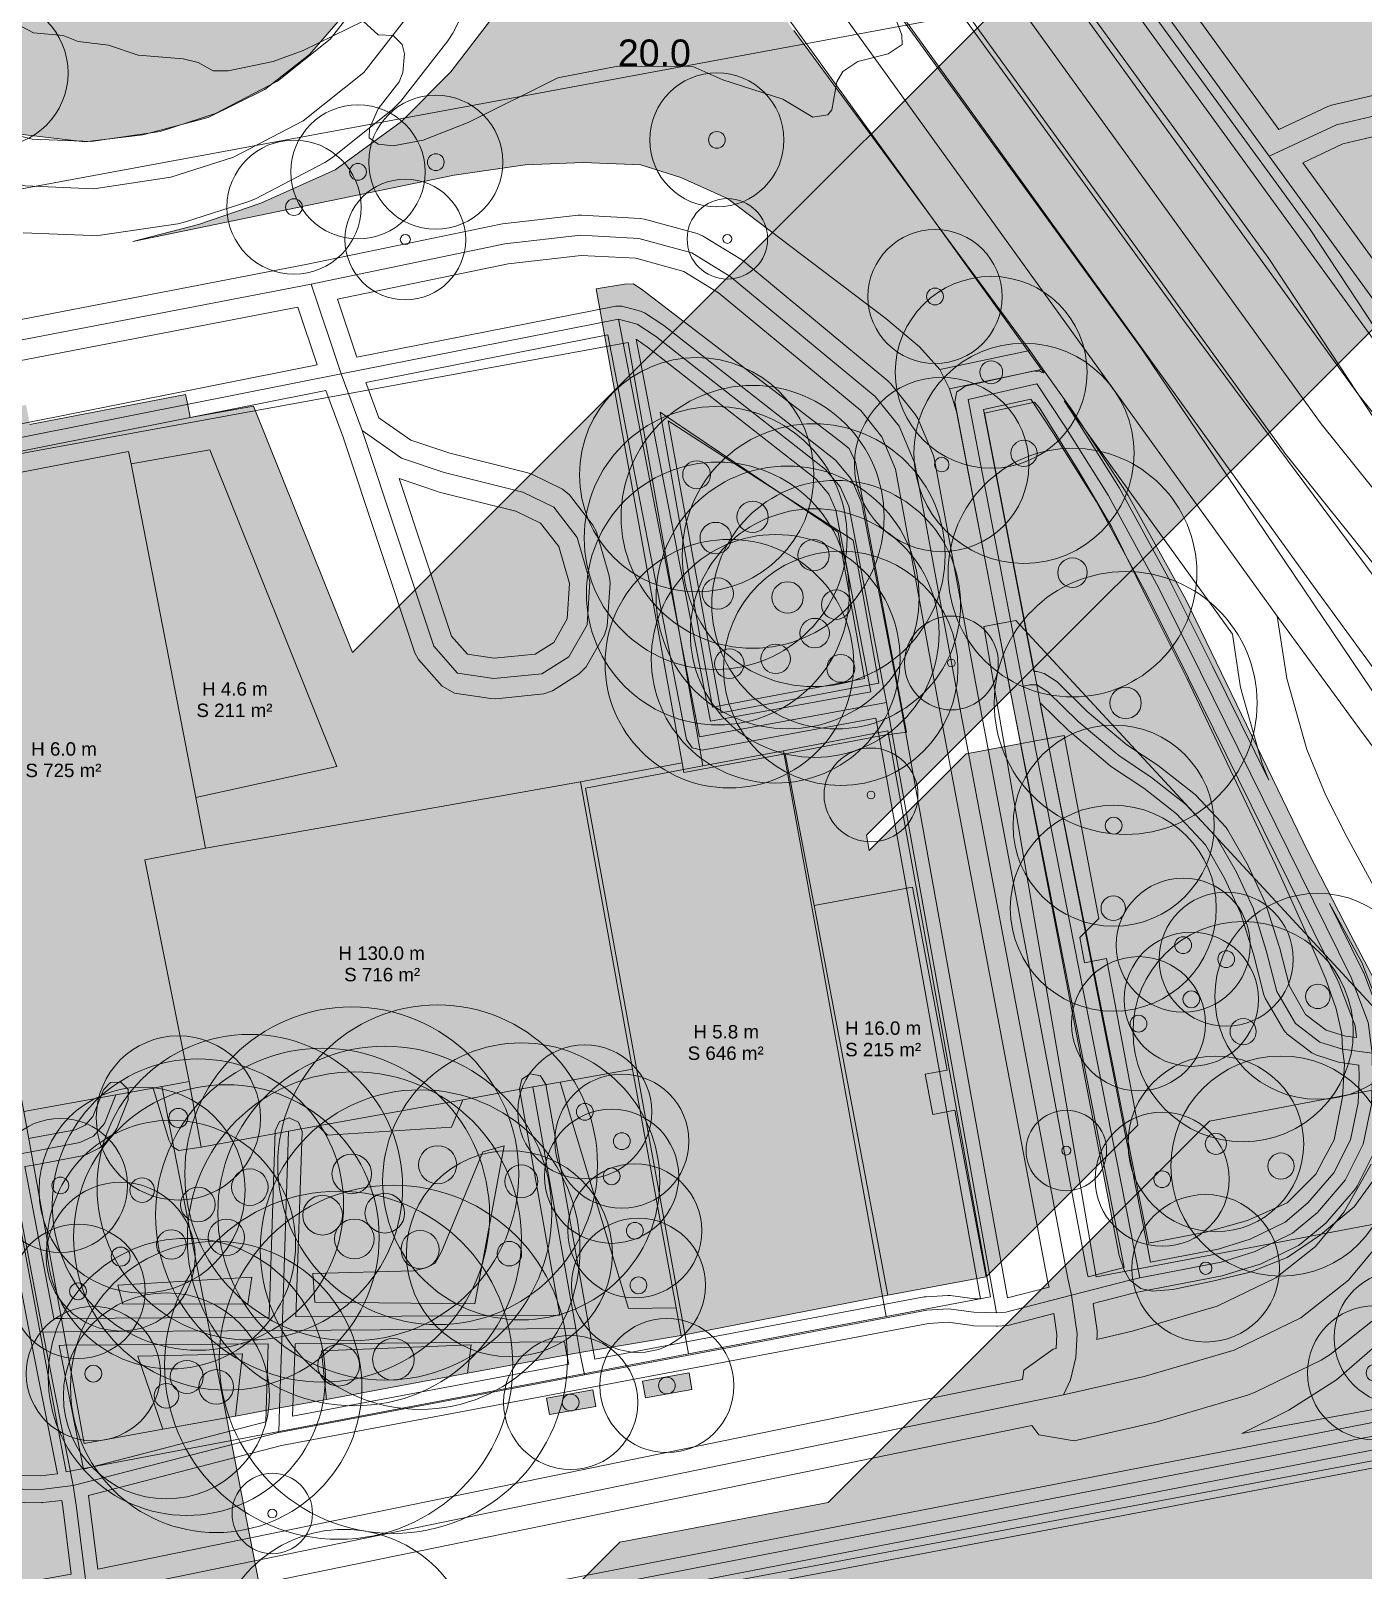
# Model space of a CAD drawing. Header units: metres. Extents: x -8 to 1190, y -11 to 1223.
# Drawn here: x 864.2 to 963.5, y 516.1 to 630.9 of the extents above; entities that cross this region are included whole.
import ezdxf

# ---------------------------------------------------------------- set-up
doc = ezdxf.new("R2010")
doc.units = ezdxf.units.M
doc.header["$MEASUREMENT"] = 0
for name, color, linetype, lineweight, true_color in [('TPX_BUILDING_AREAS_TEXT', 7, 'CONTINUOUS', 0, 0x000000), ('TPX_BUILDING_HEIGHTS_TEXT', 7, 'CONTINUOUS', 0, 0x000000), ('TPX_BUILDINGS', 7, 'CONTINUOUS', 0, 0x000000), ('TPX_BUILDINGS_HATCH', 7, 'CONTINUOUS', 0, 0xf0f0f0), ('TPX_BUILDINGS_SHADOWS_HATCH', 7, 'CONTINUOUS', 0, 0x000000), ('TPX_BUILDINGS_SHADOWS_OUTLINES', 7, 'CONTINUOUS', 0, 0x000000), ('TPX_CADASTRES', 7, 'CONTINUOUS', 0, 0x646464), ('TPX_CONTOUR_LINES_5M', 7, 'CONTINUOUS', 0, 0x969696), ('TPX_CONTOUR_LINES_5M_TEXT', 7, 'CONTINUOUS', 0, 0x000000), ('TPX_RAILWAYS_AXES', 7, 'CONTINUOUS', 0, 0x464646), ('TPX_ROADS_AXES', 7, 'CONTINUOUS', 0, 0x323232), ('TPX_ROADS_CONTOURS', 7, 'CONTINUOUS', 0, 0x646464), ('TPX_VEGETATION_GREEN_SPACES', 7, 'CONTINUOUS', 0, 0x58ba48), ('TPX_VEGETATION_GREEN_SPACES_HATCH', 7, 'CONTINUOUS', 0, 0x58ba48), ('TPX_VEGETATION_TREES_INDIVIDUAL', 7, 'CONTINUOUS', 0, 0x136734)]:
    doc.layers.add(name, color=color, linetype=linetype, lineweight=lineweight, true_color=true_color)
doc.styles.add('TPX_TEXTE', font='arial.ttf')

# ---------------------------------------------------------------- blocks, each defined once
blk = doc.blocks.new('TREETR015_CR125')
at = {"layer": 'TPX_VEGETATION_TREES_INDIVIDUAL'}
for radius in [12.45, 1.48]:
    blk.add_circle((0, 0, 0.04), radius, dxfattribs=at)
blk = doc.blocks.new('TREETR009_CR072')
at = {"layer": 'TPX_VEGETATION_TREES_INDIVIDUAL'}
for radius in [7.15, 0.851]:
    blk.add_circle((0, 0, 0.04), radius, dxfattribs=at)
blk = doc.blocks.new('TREETR003_CR030')
at = {"layer": 'TPX_VEGETATION_TREES_INDIVIDUAL'}
for radius in [3, 0.333]:
    blk.add_circle((0, 0, 0.04), radius, dxfattribs=at)
blk = doc.blocks.new('TREETR005_CR065')
at = {"layer": 'TPX_VEGETATION_TREES_INDIVIDUAL'}
for radius in [6.5, 0.542]:
    blk.add_circle((0, 0, 0.04), radius, dxfattribs=at)
blk = doc.blocks.new('TREETR014_CR119')
at = {"layer": 'TPX_VEGETATION_TREES_INDIVIDUAL'}
for radius in [11.92, 1.42]:
    blk.add_circle((0, 0, 0.04), radius, dxfattribs=at)
blk = doc.blocks.new('TREETR003_CR035')
at = {"layer": 'TPX_VEGETATION_TREES_INDIVIDUAL'}
for radius in [3.5, 0.292]:
    blk.add_circle((0, 0, 0.04), radius, dxfattribs=at)
blk = doc.blocks.new('TREETR010_CR082')
at = {"layer": 'TPX_VEGETATION_TREES_INDIVIDUAL'}
for radius in [8.21, 0.978]:
    blk.add_circle((0, 0, 0.04), radius, dxfattribs=at)
blk = doc.blocks.new('TREETR008_CR066')
at = {"layer": 'TPX_VEGETATION_TREES_INDIVIDUAL'}
for radius in [6.55, 0.792]:
    blk.add_circle((0, 0, 0.04), radius, dxfattribs=at)
blk = doc.blocks.new('TREETR004_CR045')
at = {"layer": 'TPX_VEGETATION_TREES_INDIVIDUAL'}
for radius in [4.5, 0.375]:
    blk.add_circle((0, 0, 0.04), radius, dxfattribs=at)
blk = doc.blocks.new('TREETR011_CR093')
at = {"layer": 'TPX_VEGETATION_TREES_INDIVIDUAL'}
for radius in [9.27, 1.1]:
    blk.add_circle((0, 0, 0.04), radius, dxfattribs=at)
blk = doc.blocks.new('TREETR014_CR114')
at = {"layer": 'TPX_VEGETATION_TREES_INDIVIDUAL'}
for radius in [11.39, 1.36]:
    blk.add_circle((0, 0, 0.04), radius, dxfattribs=at)
blk = doc.blocks.new('TREETR015_CR130')
at = {"layer": 'TPX_VEGETATION_TREES_INDIVIDUAL'}
for radius in [12.98, 1.55]:
    blk.add_circle((0, 0, 0.04), radius, dxfattribs=at)
blk = doc.blocks.new('TREETR010_CR087')
at = {"layer": 'TPX_VEGETATION_TREES_INDIVIDUAL'}
for radius in [8.74, 1.04]:
    blk.add_circle((0, 0, 0.04), radius, dxfattribs=at)
blk = doc.blocks.new('TREETR005_CR055')
at = {"layer": 'TPX_VEGETATION_TREES_INDIVIDUAL'}
for radius in [5.5, 0.458]:
    blk.add_circle((0, 0, 0.04), radius, dxfattribs=at)
blk = doc.blocks.new('TREETR006_CR075')
at = {"layer": 'TPX_VEGETATION_TREES_INDIVIDUAL'}
for radius in [7.5, 0.625]:
    blk.add_circle((0, 0, 0.04), radius, dxfattribs=at)
blk = doc.blocks.new('TREETR009_CR097')
at = {"layer": 'TPX_VEGETATION_TREES_INDIVIDUAL'}
for radius in [9.72, 0.875]:
    blk.add_circle((0, 0, 0.04), radius, dxfattribs=at)
blk = doc.blocks.new('TREETR006_CR050')
at = {"layer": 'TPX_VEGETATION_TREES_INDIVIDUAL'}
for radius in [5, 0.625]:
    blk.add_circle((0, 0, 0.04), radius, dxfattribs=at)
blk = doc.blocks.new('TREETR007_CR061')
at = {"layer": 'TPX_VEGETATION_TREES_INDIVIDUAL'}
for radius in [6.12, 0.708]:
    blk.add_circle((0, 0, 0.04), radius, dxfattribs=at)
blk = doc.blocks.new('TREETR009_CR077')
at = {"layer": 'TPX_VEGETATION_TREES_INDIVIDUAL'}
for radius in [7.68, 0.914]:
    blk.add_circle((0, 0, 0.04), radius, dxfattribs=at)
blk = doc.blocks.new('TREETR012_CR098')
at = {"layer": 'TPX_VEGETATION_TREES_INDIVIDUAL'}
for radius in [9.8, 1.17]:
    blk.add_circle((0, 0, 0.04), radius, dxfattribs=at)
blk = doc.blocks.new('TREETR013_CR109')
at = {"layer": 'TPX_VEGETATION_TREES_INDIVIDUAL'}
for radius in [10.86, 1.29]:
    blk.add_circle((0, 0, 0.04), radius, dxfattribs=at)
blk = doc.blocks.new('TREETR012_CR103')
at = {"layer": 'TPX_VEGETATION_TREES_INDIVIDUAL'}
for radius in [10.33, 1.23]:
    blk.add_circle((0, 0, 0.04), radius, dxfattribs=at)
blk = doc.blocks.new('TREETR007_CR056')
at = {"layer": 'TPX_VEGETATION_TREES_INDIVIDUAL'}
for radius in [5.55, 0.708]:
    blk.add_circle((0, 0, 0.04), radius, dxfattribs=at)

msp = doc.modelspace()

# ---------------------------------------------------------------- hatches: boundary and pattern name
at = {"layer": 'TPX_BUILDINGS_HATCH'}
for points in [[(859.61, 598.74), (854.71, 597.8), (863.69, 550.29), (870.55, 551.53), (873.32, 552.03), (876.02, 552.52), (872.71, 569.04), (877.24, 569.92), (876.51, 573.69), (871.69, 598.58), (871.5, 599.51), (859.9, 597.27), (859.61, 598.74)], [(877.56, 599.62), (871.69, 598.58), (876.51, 573.69), (887.03, 576.02), (877.56, 599.62)], [(912.77, 576.28), (905.19, 574.88), (909.06, 553.45), (912.31, 535.65), (912.69, 533.58), (928.1, 536.59), (922.62, 565.65), (920.46, 576.96), (912.9, 575.56), (912.77, 576.28)], [(877.24, 569.92), (872.71, 569.04), (876.02, 552.52), (876.9, 547.63), (883.43, 548.81), (885.63, 549.22), (896.41, 551.16), (901.63, 552.11), (903.67, 552.48), (909.06, 553.45), (905.19, 574.88), (883.14, 570.96), (877.24, 569.92)], [(929.94, 567.02), (922.62, 565.65), (928.1, 536.59), (935.43, 537.96), (933.09, 550.39), (931.46, 550.07), (930.89, 553.06), (932.52, 553.36), (929.94, 567.02)], [(986.02, 527.84), (917.29, 514.76), (923.05, 484.65), (1003.78, 500.02), (1004.18, 500.85), (986.02, 527.84)]]:
    msp.add_hatch(color=256, dxfattribs=at).paths.add_polyline_path(points)
at = {"layer": 'TPX_BUILDINGS_SHADOWS_HATCH'}
h = msp.add_hatch(color=256, dxfattribs=at)
h.paths.add_polyline_path([(908.13, 518.17), (901.77, 511.8), (917.29, 514.76), (986.02, 527.84), (1004.18, 500.85), (1003.78, 500.02), (1037.74, 533.98), (1037.25, 536.58), (1096.46, 547.67), (1101.98, 518.41), (1098.7, 517.81), (1099.22, 515.05), (1118.15, 533.99), (1117.71, 533.9), (1114.53, 550.87), (1129.31, 553.63), (1136.74, 555.06), (1142.46, 556.15), (1148.28, 557.27), (1154.32, 558.42), (1159.72, 559.42), (1167.02, 560.78), (1170.53, 561.44), (1173.8, 543.58), (1177.34, 547.12), (1176.9, 549.49), (1180.95, 553.53), (1177.63, 571.39), (1170.33, 570.02), (1166.29, 565.99), (1160.9, 565), (1160.62, 564.71), (1154.58, 563.57), (1154.51, 563.49), (1149.01, 562.44), (1148.96, 562.66), (1144.63, 561.83), (1144.45, 562.76), (1137.02, 561.33), (1134.19, 558.5), (1125.32, 556.85), (1122.58, 571.41), (1111.58, 569.42), (1111.23, 571.35), (1095.74, 568.45), (1100.57, 573.28), (1098.85, 582.4), (1092.77, 581.26), (1091.29, 589.07), (1096.03, 593.81), (1094.43, 602.34), (1093.15, 602.1), (1101.54, 610.49), (1100.15, 617.95), (1103.86, 621.67), (1100.75, 638.8), (1107.16, 639.95), (1106.82, 641.82), (1113.34, 642.99), (1113.67, 641.13), (1121.17, 642.49), (1120.84, 644.34), (1127.35, 645.51), (1127.69, 643.66), (1131.78, 644.39), (1131.44, 646.26), (1138.48, 647.52), (1138.81, 645.66), (1142.36, 646.3), (1142.03, 648.17), (1149.06, 649.43), (1149.4, 647.57), (1152.31, 648.09), (1153.5, 648.76), (1155.95, 644.26), (1154.75, 643.6), (1155.36, 640.25), (1156.32, 640.42), (1157.54, 633.73), (1156.57, 633.55), (1157.11, 630.63), (1157.59, 627.98), (1158.55, 628.15), (1159.98, 620.32), (1161.66, 611.04), (1168.24, 617.61), (1166.56, 626.9), (1171.86, 632.2), (1170.43, 640.03), (1169.47, 639.86), (1168.99, 642.51), (1168.58, 644.76), (1169.42, 645.6), (1168.2, 652.3), (1167.24, 652.13), (1166.72, 655.02), (1167.83, 656.14), (1165.38, 660.64), (1164.19, 659.97), (1161.28, 659.45), (1160.94, 661.31), (1153.91, 660.05), (1151.56, 657.69), (1150.69, 657.54), (1150.36, 659.4), (1143.32, 658.14), (1140.97, 655.79), (1139.57, 655.54), (1139.23, 657.39), (1136.26, 656.86), (1135.39, 661.45), (1127.7, 660.01), (1127.58, 660.63), (1124.02, 659.96), (1102.24, 655.89), (1101.54, 659.61), (1089.69, 657.39), (1088.62, 663.04), (1085.43, 679.99), (1079.3, 678.83), (1043.16, 642.7), (1033.9, 640.97), (1019.48, 626.54), (1028.74, 628.28), (1034.87, 629.44), (1079.76, 637.83), (1084.83, 610.89), (1086.14, 603.95), (1087.54, 596.49), (1080.34, 595.14), (1079.23, 594.03), (1087.71, 595.62), (1089.31, 587.09), (1090.84, 579.01), (1085, 577.92), (1084.34, 581.39), (1083.09, 581.16), (1082.23, 585.76), (1080.84, 585.5), (1079.73, 591.38), (1077.62, 590.99), (1068.99, 582.36), (1074.53, 583.39), (1078.26, 563.48), (1070.58, 562.13), (1062.82, 560.68), (1061.01, 560.35), (1037.9, 537.23), (1020.81, 562.63), (952.08, 549.55), (923.65, 521.13), (908.13, 518.17)])
h.paths.add_polyline_path([(1077.61, 572.51), (1079, 572.77), (1077.85, 578.85), (1082.97, 579.82), (1084.12, 573.72), (1091.57, 575.11), (1093.29, 566), (1085.84, 564.6), (1079.33, 563.39), (1077.61, 572.51)], flags=16)
for points in [[(858.96, 602.04), (854.71, 597.8), (859.61, 598.74), (859.9, 597.27), (871.5, 599.51), (871.69, 598.58), (877.56, 599.62), (887.03, 576.02), (876.51, 573.69), (877.24, 569.92), (883.14, 570.96), (905.19, 574.88), (912.77, 576.28), (912.9, 575.56), (920.46, 576.96), (922.62, 565.65), (929.94, 567.02), (932.52, 553.36), (930.89, 553.06), (931.46, 550.07), (933.09, 550.39), (935.43, 537.96), (946.74, 549.27), (944.4, 561.7), (942.77, 561.38), (942.42, 563.26), (943.83, 564.67), (941.25, 578.33), (933.93, 576.96), (926.72, 569.75), (926.5, 570.89), (1000.98, 645.38), (997.12, 666.8), (975.07, 662.89), (969.17, 661.84), (964.64, 660.97), (888.18, 584.51), (880.82, 602.88), (876.08, 602.04), (875.93, 602.83), (875.75, 603.75), (864.14, 601.51), (863.86, 602.98), (858.96, 602.04)], [(829.1, 484.25), (797.93, 453.07), (813.32, 455.98), (814.16, 451.55), (815.14, 446.43), (813.89, 446.21), (815.04, 440.17), (816.99, 440.54), (819.33, 428.23), (817.39, 427.85), (818.55, 421.78), (819.79, 422.02), (821.61, 412.47), (840.27, 431.13), (838.36, 430.76), (833.62, 454.75), (836.47, 455.31), (834.77, 463.86), (854.88, 467.82), (862.3, 430.37), (861.92, 430.31), (863.37, 422.99), (885.33, 444.95), (882.97, 457.17), (905.45, 461.48), (904.19, 467.98), (919.35, 470.89), (919.63, 469.38), (928.36, 471.05), (929.71, 464.06), (931.58, 464.42), (933.51, 454.51), (931.64, 454.15), (933.44, 444.84), (943.72, 455.12), (940.5, 472.16), (1010.63, 485.3), (1029.12, 458.45), (1031.24, 460.57), (1027.67, 465.76), (1063.48, 501.57), (1062.8, 509.7), (1044.35, 506.24), (1042.43, 509.1), (1041.24, 515.43), (1040.4, 519.86), (1038.26, 519.48), (1021.29, 502.51), (975.31, 493.86), (958.75, 477.3), (944.3, 474.59), (943.89, 476.72), (942.02, 476.36), (940.66, 483.36), (931.94, 481.68), (931.65, 483.19), (916.49, 480.28), (908.16, 471.95), (895.27, 469.48), (883.34, 457.55), (878.84, 480.28), (877.83, 480.3), (876.36, 485.3), (877.5, 487.03), (876.94, 489.88), (856.84, 485.92), (855.14, 484.22), (854.78, 486.08), (855.87, 487.16), (855.44, 489.39), (881.21, 515.16), (873.99, 552.15), (873.32, 552.03), (870.55, 551.53), (863.69, 550.29), (862.29, 557.68), (855.26, 556.32), (821.6, 522.66), (838.86, 526), (847.55, 481.5), (830.29, 478.15), (829.1, 484.25)]]:
    msp.add_hatch(color=256, dxfattribs=at).paths.add_polyline_path(points)
at = {"layer": 'TPX_VEGETATION_GREEN_SPACES_HATCH'}
for points in [[(851.87, 641.95), (849.66, 641.7), (850.45, 637.93), (851.04, 636.31), (852.17, 634.15), (854.33, 631.16), (855.94, 629.44), (854.27, 627.34), (858.67, 624.9), (862.98, 623.21), (868.24, 622.6), (872.56, 623.13), (877.43, 624.41), (881.65, 626.5), (884.99, 629.12), (887.94, 632.52), (890.54, 636.76), (892.56, 641.85), (893.76, 647.68), (893.96, 652.8), (893.34, 657.47), (892.4, 661.7), (890.56, 666.52), (887.92, 671.34), (882.32, 679.14), (874.18, 690.04), (872.15, 692.88), (864.49, 703.94), (859.88, 710.6), (857.51, 708.82), (860.72, 704.45), (864.12, 699.42), (866.52, 693.84), (868.04, 687.84), (869.12, 680.22), (868.56, 673.69), (866.81, 666.41), (864.72, 660.97), (861.28, 655.24), (859.69, 652.35), (859.38, 649.93), (860.24, 644.96), (858.72, 643.9), (855.71, 642.78), (851.87, 641.95)], [(876.71, 616.44), (871.82, 615.16), (895.78, 620.1), (901.06, 620.89), (905.39, 621.06), (909.69, 620.87), (912.66, 619.93), (916.16, 618.36), (927.96, 609.43), (930.46, 607.31), (931.98, 605.61), (932.69, 604.18), (939.67, 605.65), (938.68, 607.04), (921.1, 630.89), (914.98, 638.97), (911.36, 642.96), (905.56, 648.89), (902.58, 648.14), (902.16, 644.15), (901.35, 639.48), (900.24, 635.16), (898.49, 631.67), (895.53, 627.81), (891.85, 624.12), (886.9, 620.52), (881.36, 618.02), (876.71, 616.44)], [(908.47, 611.97), (906.35, 611.64), (912.77, 576.28), (912.9, 575.56), (920.46, 576.96), (927.82, 578.34), (929.49, 578.58), (925.95, 597.42), (925.7, 598.7), (925.22, 599.72), (924.49, 600.31), (909.84, 611.53), (909.14, 612.01), (908.47, 611.97)], [(938.68, 607.04), (931.98, 605.61), (932.69, 604.18), (933.21, 602.49), (945.36, 539.54), (945.73, 538.45), (946.15, 537.71), (946.97, 537.09), (947.8, 536.89), (949.36, 537.01), (952.3, 537.63), (955.12, 538.3), (957.87, 539.4), (960.36, 541.08), (962.87, 543.17), (964.57, 545.5), (965.77, 548.63), (966.38, 551.15), (966.19, 553.72), (966.06, 554.42), (965.72, 556.31), (964.89, 559.12), (962.61, 563.43), (959.44, 569.62), (954.85, 579.13), (950.33, 588.46), (946.01, 596.23), (941.9, 602.5), (939.67, 605.65), (938.68, 607.04)], [(939.04, 603.18), (935.32, 602.35), (939.22, 582.09), (939.54, 580.31), (947.53, 540.46), (951.81, 541.29), (954.91, 542.15), (957.87, 543.47), (960.01, 545.61), (960.61, 546.74), (961.37, 548.16), (962, 551.36), (962.15, 553.82), (962.01, 554.92), (961.96, 556.07), (961.53, 557.95), (960.76, 560.16), (960.33, 561.15), (959.14, 563.94), (957.03, 568.62), (953.62, 575.79), (950.41, 582.55), (947.51, 588.36), (944.81, 593.85), (942.3, 598.12), (939.41, 602.75), (939.04, 603.18)], [(924.4, 593.49), (911.12, 602.43), (915.04, 580.44), (926.36, 582.57), (924.4, 593.49)], [(870.55, 551.53), (863.69, 550.29), (864.24, 547.28), (866.68, 533.85), (868.2, 525.53), (874.06, 526.59), (879.48, 527.57), (882.75, 528.17), (886.26, 528.8), (896.77, 530.76), (905.15, 532.3), (912.69, 533.58), (912.31, 535.65), (909.06, 553.45), (903.67, 552.48), (901.63, 552.11), (896.41, 551.16), (885.63, 549.22), (883.43, 548.81), (876.9, 547.63), (876.02, 552.52), (873.32, 552.03), (870.55, 551.53)], [(909.06, 553.45), (903.67, 552.48), (908.76, 535.6), (912.31, 535.65), (909.06, 553.45)], [(876.02, 552.52), (873.32, 552.03), (874.51, 548.17), (874.74, 547.66), (875.25, 547.38), (876.9, 547.63), (876.02, 552.52)], [(896.41, 551.16), (885.63, 549.22), (886.32, 548.51), (895.57, 549.11), (896.41, 551.16)], [(892.76, 538.39), (885.23, 538.2), (885.39, 536.07), (897.31, 535.94), (899.49, 547.73), (897.92, 547.28), (894.82, 539.81), (894.35, 538.98), (893.65, 538.62), (892.76, 538.39)], [(958, 528.02), (954.5, 526.27), (965.49, 528.29), (969.94, 534.96), (969.79, 535.92), (969.85, 536.63), (970.07, 537.31), (970.53, 538.07), (971.18, 538.68), (972.06, 539.12), (973.05, 539.27), (973.84, 539.18), (974.6, 538.89), (975.31, 538.38), (980.42, 533.15), (980.57, 534.06), (981.12, 535.17), (981.94, 535.78), (980.15, 539.03), (977.8, 542.38), (974.94, 545.77), (972.61, 548.11), (971.87, 545.4), (970.1, 541.18), (967.64, 536.8), (964.99, 533.25), (961.56, 530.27), (958, 528.02)], [(880.69, 537.92), (870.71, 537.33), (871.08, 535.91), (880.38, 535.94), (880.69, 537.92)], [(897.05, 532.87), (885.89, 532.44), (886.26, 528.8), (896.77, 530.76), (897.05, 532.87)], [(879.99, 532.22), (872.2, 532.04), (874.06, 526.59), (879.48, 527.57), (879.99, 532.22)], [(913.28, 530.79), (909.82, 530.17), (910.04, 528.93), (913.5, 529.54), (913.28, 530.79)], [(906.11, 529.52), (902.65, 528.91), (902.87, 527.68), (906.33, 528.29), (906.11, 529.52)]]:
    msp.add_hatch(color=256, dxfattribs=at).paths.add_polyline_path(points)

# ---------------------------------------------------------------- linework, layer by layer
at = {"layer": 'TPX_BUILDINGS', "elevation": 0.04}
for points in [[(859.61, 598.74), (854.71, 597.8), (863.69, 550.29), (870.55, 551.53), (873.32, 552.03), (876.02, 552.52), (872.71, 569.04), (877.24, 569.92), (876.51, 573.69), (871.69, 598.58), (871.5, 599.51), (859.9, 597.27)], [(877.56, 599.62), (871.69, 598.58), (876.51, 573.69), (887.03, 576.02)], [(912.77, 576.28), (905.19, 574.88), (909.06, 553.45), (912.31, 535.65), (912.69, 533.58), (928.1, 536.59), (922.62, 565.65), (920.46, 576.96), (912.9, 575.56)], [(877.24, 569.92), (872.71, 569.04), (876.02, 552.52), (876.9, 547.63), (883.43, 548.81), (885.63, 549.22), (896.41, 551.16), (901.63, 552.11), (903.67, 552.48), (909.06, 553.45), (905.19, 574.88), (883.14, 570.96)], [(929.94, 567.02), (922.62, 565.65), (928.1, 536.59), (935.43, 537.96), (933.09, 550.39), (931.46, 550.07), (930.89, 553.06), (932.52, 553.36)], [(986.02, 527.84), (917.29, 514.76), (923.05, 484.65), (1003.78, 500.02), (1004.18, 500.85)]]:
    msp.add_lwpolyline(points, close=True, dxfattribs=at)
at = {"layer": 'TPX_BUILDINGS_SHADOWS_OUTLINES', "elevation": 0.04}
for points in [[(964.64, 660.97), (888.18, 584.51), (880.82, 602.88), (876.08, 602.04), (875.93, 602.83), (875.75, 603.75), (864.14, 601.51)], [(859.9, 597.27), (871.5, 599.51), (871.69, 598.58), (877.56, 599.62), (887.03, 576.02), (876.51, 573.69), (877.24, 569.92), (883.14, 570.96), (905.19, 574.88), (912.77, 576.28), (912.9, 575.56), (920.46, 576.96), (922.62, 565.65), (929.94, 567.02), (932.52, 553.36), (930.89, 553.06), (931.46, 550.07), (933.09, 550.39), (935.43, 537.96), (946.74, 549.27), (944.4, 561.7), (942.77, 561.38), (942.42, 563.26), (943.83, 564.67), (941.25, 578.33), (933.93, 576.96), (926.72, 569.75), (926.5, 570.89), (1000.98, 645.38)], [(1020.81, 562.63), (952.08, 549.55), (923.65, 521.13), (908.13, 518.17), (901.77, 511.8)], [(881.21, 515.16), (873.99, 552.15), (873.32, 552.03), (870.55, 551.53), (863.69, 550.29), (862.29, 557.68), (855.26, 556.32), (821.6, 522.66), (838.86, 526), (847.55, 481.5)], [(917.29, 514.76), (986.02, 527.84), (1004.18, 500.85)]]:
    msp.add_lwpolyline(points, dxfattribs=at)
at = {"layer": 'TPX_CADASTRES', "elevation": 0.02}
for points in [[(831.6, 753.8), (829.06, 753.34), (855.45, 621.76), (856.25, 617.76), (1002.39, 644.81), (989.68, 703.5), (983.78, 706.59), (877.81, 762.08), (869.04, 760.51), (831.61, 753.8)], [(908.75, 607.62), (853, 597.44), (858.58, 567.57), (866.84, 523.42), (905.81, 530.8), (913.23, 532.2), (909.94, 550.35), (905.57, 574.4), (914.31, 576.06)], [(925.51, 592.89), (911.73, 601.78), (915.68, 580.01), (927.44, 582.23)], [(937.65, 586.9), (935.26, 586.45), (943.64, 537.96), (977.06, 544.28)], [(928.09, 578.66), (920.32, 577.19), (927.98, 534.99), (935.75, 536.46)], [(914.31, 576.06), (905.57, 574.4), (909.94, 550.35), (913.23, 532.2), (927.98, 534.99), (920.32, 577.19)], [(987.34, 528.59), (869.9, 506.47), (873.09, 490.91), (873.23, 490.26), (888.87, 493.8), (904.32, 496.71), (907.51, 481.16), (1006.4, 499.8)]]:
    msp.add_lwpolyline(points, close=True, dxfattribs=at)
at = {"layer": 'TPX_CONTOUR_LINES_5M', "elevation": 0.05}
msp.add_lwpolyline([(862.16, 631.91), (864.4, 630.72), (866.63, 630.52), (867.75, 630.09), (869.99, 629.81), (872.22, 629.06), (875.57, 628.79), (876.69, 628.52), (877.81, 627.88), (878.93, 627.9), (882.28, 628.59), (884.51, 629.42), (888.98, 631.59), (890.1, 630.58), (891.22, 630.52), (891.89, 629.86), (892.07, 629.16), (891.95, 627.77), (891.66, 627.07), (890.1, 625.06), (889.47, 623.59), (889.44, 622.89), (890.1, 622.43), (891.22, 622.3), (893.45, 622.72), (896.81, 624.04), (903.51, 627.38), (907.98, 628.23), (913.57, 628.22), (915.8, 627.23), (920.27, 625.78), (922.51, 624.43), (923.63, 624.62), (923.92, 624.98), (924.3, 627.07), (924.74, 627.84), (925.86, 628.6), (928.13, 629.16), (929.16, 629.86), (929.14, 630.56), (927.32, 635.44)], dxfattribs=at)
at = {"layer": 'TPX_RAILWAYS_AXES', "elevation": 0.03}
for points in [[(503.25, 1218.59), (847.19, 744.72), (946.99, 607.2), (968.42, 575.43), (1008.22, 512.82)], [(1184.57, 271.44), (1149.77, 323.42), (1113.67, 378.15), (1079.37, 430.77), (1045.08, 483.39), (1019.87, 520.25), (972.84, 578.74), (950.08, 609.4), (850.27, 746.95), (507.95, 1218.59)], [(518.3, 1218.59), (609.33, 1092.09), (678.76, 999.55), (785.12, 851.41), (856.52, 751.46), (956.5, 613.89), (977.53, 581.95), (1015.05, 517.33), (1038.81, 479.12), (1073.11, 426.5), (1107.4, 373.89), (1143.51, 319.15), (1184.57, 257.83)], [(980.52, 584.29), (959.6, 616.05), (930.6, 655.87), (859.45, 753.57), (523.69, 1218.59)]]:
    msp.add_lwpolyline(points, dxfattribs=at)
at = {"layer": 'TPX_ROADS_AXES', "elevation": 0.03}
for points in [[(1008.35, 541.26), (1004.94, 544.83), (1001.68, 548.63), (998.04, 552.93), (975.67, 583.17), (967.72, 592.48), (960.42, 601.57), (853.6, 749.36), (513.54, 1218.59)], [(1008.35, 541.26), (1007.75, 544.9), (1006.5, 548.95), (1004.52, 553.61), (1003.1, 556.45), (979.58, 589.8), (956.54, 621.52), (885.38, 719.5), (875.1, 734.01), (862.07, 754.71)], [(869.96, 708.14), (957.13, 587.23)], [(892.54, 632.27), (889.03, 627.77), (884.51, 624.16), (879.33, 621.46), (874.65, 619.95), (868.9, 619.1), (863.78, 619.31), (859.26, 620.49), (854.7, 622.7), (850.35, 625.72), (848.41, 627.94), (847.12, 629.8), (845.73, 632.41)], [(956.54, 621.52), (961.54, 623.86), (965.78, 624.86), (969.7, 625.79)], [(868.44, 514.2), (867.59, 520.92), (867.38, 522.39), (865.11, 533.82), (862.59, 546.97), (852.69, 598.41), (852.18, 601.07), (851.14, 605.44), (849.83, 610.87), (847.94, 619.27), (847.79, 620.77)], [(841.28, 603.45), (851.14, 605.44), (885.12, 611.99), (899.55, 614.98), (905.19, 615.63), (909.55, 615.4), (913.5, 614.31), (916.36, 612.56), (927.15, 603.61), (928.95, 601.38), (930.12, 598.61), (933.29, 581.34), (941.52, 537.83), (941.79, 536.58), (942.22, 533.7), (942.11, 531.94), (941.71, 530.27), (941.21, 529.14)], [(885.12, 611.99), (887.35, 605.29), (888.92, 601.06)], [(936.21, 535.26), (928.01, 580.78), (925.19, 595.42), (924.55, 596.87), (923.45, 598.17), (910.78, 608.1), (909.41, 609.01), (908.02, 609.37), (887.35, 605.29), (852.69, 598.41)], [(908.02, 609.37), (909.86, 599.9), (914.07, 578.22), (928.01, 580.78)], [(934.08, 603.39), (938.18, 582), (946.9, 537.87), (952.96, 539.04), (955.49, 539.83), (958.28, 541.2), (960.13, 542.75), (962.2, 545.16), (963.55, 547.84), (964.16, 550.8), (964.24, 552.83), (964.21, 554.62), (963.92, 556.91), (962.65, 560.27), (951.41, 583.05), (948.27, 589.36), (944.54, 596.25), (941.3, 601.39), (939.21, 604.54)], [(939.21, 604.54), (934.08, 603.39)], [(888.92, 601.06), (894.25, 584.98), (896.01, 582.97), (898.72, 582.57), (902.31, 582.93), (904.31, 584.18), (905.68, 586.58), (905.89, 589.82), (904.94, 593.1), (903.19, 595.35), (900.89, 596.46), (895.02, 597.93), (891.85, 599.01)], [(891.85, 599.01), (888.92, 601.06)], [(957.13, 587.23), (957.84, 582.58), (959.35, 577.28), (960.75, 573.84), (962.33, 570.76), (966.61, 562.87), (968.43, 558.3), (968.97, 555.23), (969.16, 552.39), (968.63, 548.87), (967.35, 544.95), (965.01, 540.79), (962.44, 537.7), (958.9, 534.89), (953.92, 532.48), (947.21, 530.51), (941.21, 529.14)], [(957.13, 587.23), (963.27, 578.81), (970.42, 569.24), (981.91, 553.76), (987.77, 545.49), (989.06, 543.66), (992.55, 538.43)], [(938.18, 582), (938.7, 582.09), (939.22, 582.09), (940.04, 581.58), (942.3, 579.37), (945.32, 576.83), (947.77, 575.2), (950.3, 573.21), (952.59, 570.76), (954.09, 568.14), (955.33, 565.45), (956.32, 562.29), (957.11, 559.24), (958.49, 556.85), (960.32, 555.45), (962.01, 554.92), (964.21, 554.62)], [(1109.41, 552.54), (1104.99, 551.59), (1100.57, 550.63), (1098.46, 550.3), (1034.34, 539.96), (1031.49, 539.43), (1028.47, 539.09), (1025.64, 538.77), (1020.52, 537.29), (1012.16, 535.46), (1006.59, 533.9), (1000.68, 532.91), (996.38, 532.24), (988.76, 530.82), (986.92, 530.47), (981.22, 529.37), (966.18, 526.44), (869.37, 507.61), (867.25, 506.86)], [(870.55, 551.53), (869.7, 549.39), (868.88, 548.45), (867.86, 547.96), (864.24, 547.28), (862.59, 546.97)], [(901.63, 552.11), (904.83, 534.1), (905.15, 532.3), (905.48, 530.64)], [(883.43, 548.81), (882.95, 533.96), (882.75, 528.17), (882.69, 526.35)], [(864.99, 522.1), (867.38, 522.39), (882.69, 526.35), (905.48, 530.64), (931, 535.46), (932.63, 535.56), (934.51, 535.31), (936.21, 535.26), (936.91, 535.32), (941.79, 536.58), (946.15, 537.71), (946.9, 537.87)], [(904.83, 534.1), (882.95, 533.96), (866.68, 533.85), (865.11, 533.82)], [(941.21, 529.14), (868.44, 514.2), (858.41, 512.43)], [(864.99, 522.1), (856.77, 522.25), (848.01, 522.47), (846.48, 522.19)]]:
    msp.add_lwpolyline(points, dxfattribs=at)
at = {"layer": 'TPX_ROADS_CONTOURS', "elevation": 0.03}
for points in [[(850.79, 759.19), (855.93, 760.22), (860.62, 753.73), (873.61, 733.08), (873.67, 733), (883.96, 718.47), (955.13, 620.49), (978.16, 588.78), (1001.6, 555.55), (1002.93, 552.88), (1003.2, 552.24), (1000.78, 555.11), (978.49, 585.25), (978.33, 585.44), (970.41, 594.71), (963.21, 603.7), (856.44, 751.41)], [(838.98, 756.82), (843.25, 757.68), (850.77, 747.3), (957.59, 599.52), (957.69, 599.38), (964.99, 590.29), (965.06, 590.2), (972.93, 580.99), (995.22, 550.85), (995.36, 550.67), (999.01, 546.37), (1002.29, 542.55), (1002.41, 542.41), (1002.97, 541.82), (995.4, 540.46), (991.98, 545.6), (991.93, 545.68), (990.63, 547.51), (984.77, 555.78), (984.72, 555.84), (973.23, 571.32), (966.09, 580.88), (959.97, 589.29), (872.8, 710.19)], [(887.08, 610.87), (899.79, 613.5), (905.23, 614.13), (909.31, 613.91), (912.9, 612.92), (915.48, 611.34), (926.08, 602.55), (927.65, 600.6), (928.67, 598.18), (931.81, 581.06), (940.04, 537.55), (940.12, 537.18), (937.02, 536.38), (929, 580.95), (926.17, 595.6), (926.1, 595.82), (925.47, 597.27), (925.32, 597.51), (924.22, 598.82), (924.07, 598.96), (911.4, 608.89), (911.33, 608.94), (909.96, 609.85), (909.66, 609.98), (908.27, 610.34), (907.82, 610.35), (888.52, 606.54)], [(852.47, 604.17), (884.12, 610.27), (885.55, 605.96), (853.49, 599.58), (853.16, 601.31)], [(909.33, 607.87), (910.19, 607.29), (922.76, 597.45), (923.7, 596.33), (924.23, 595.12), (926.84, 581.58), (914.87, 579.39), (910.84, 600.09)], [(843.25, 602.32), (850.51, 603.78), (851.21, 600.86), (851.71, 598.22), (861.61, 546.78), (864.13, 533.63), (866.19, 523.25), (864.94, 523.1), (858.36, 523.22), (844.82, 593.27)], [(935.24, 602.63), (938.76, 603.41), (940.46, 600.85), (943.67, 595.75), (947.38, 588.9), (950.52, 582.61), (961.73, 559.87), (962.94, 556.67), (963.05, 555.79), (962.23, 555.9), (960.79, 556.35), (959.25, 557.52), (958.04, 559.62), (957.29, 562.54), (957.27, 562.58), (956.29, 565.75), (956.24, 565.87), (954.99, 568.56), (954.96, 568.63), (953.46, 571.26), (953.32, 571.45), (951.03, 573.9), (950.91, 574), (948.39, 575.98), (948.33, 576.03), (945.92, 577.63), (942.97, 580.11), (940.74, 582.29), (940.57, 582.43), (939.75, 582.94), (939.23, 583.09), (938.99, 583.09)], [(941.24, 603.29), (953.8, 585.87), (954.38, 582.05), (954.48, 581.62), (955.98, 576.32), (956.11, 575.97), (956.51, 574.98), (952.31, 583.5), (949.16, 589.81), (949.15, 589.84), (945.41, 596.73), (945.38, 596.78), (942.15, 601.92)], [(891.68, 597.49), (894.53, 596.51), (894.66, 596.48), (900.38, 595.05), (902.22, 594.15), (903.58, 592.41), (904.37, 589.65), (904.2, 587.02), (903.19, 585.25), (901.81, 584.39), (898.76, 584.08), (896.77, 584.38), (895.58, 585.74)], [(939.45, 580.76), (941.6, 578.66), (941.66, 578.61), (944.68, 576.06), (944.77, 575.99), (947.18, 574.39), (949.62, 572.47), (951.78, 570.17), (953.2, 567.68), (954.4, 565.09), (955.36, 562.01), (956.14, 558.99), (956.24, 558.74), (957.62, 556.35), (957.88, 556.05), (959.72, 554.66), (960.02, 554.5), (961.71, 553.96), (961.87, 553.93), (963.22, 553.74), (963.24, 552.84), (963.16, 550.92), (962.6, 548.17), (961.36, 545.72), (959.42, 543.46), (957.73, 542.04), (955.12, 540.76), (952.72, 540.01), (947.69, 539.04)], [(961.04, 565.8), (963.43, 561.39), (965.04, 557.33), (965.37, 555.5), (965.1, 555.53), (964.91, 557.04), (964.85, 557.26), (963.58, 560.62), (963.55, 560.71)], [(868.5, 521.65), (882.91, 525.37), (905.67, 529.66), (931.13, 534.47), (932.59, 534.56), (934.38, 534.32), (934.48, 534.31), (936.18, 534.27), (936.28, 534.27), (936.98, 534.32), (937.16, 534.35), (940.48, 535.21), (940.71, 533.64), (940.65, 532.6), (940.43, 532.55), (938.25, 531), (938.13, 530.29), (869.2, 516.15), (868.59, 521.05)], [(866.32, 532.84), (866.69, 532.85), (881.91, 532.95), (881.72, 527.13), (868.15, 523.62)], [(883.73, 527.56), (883.91, 532.96), (904, 533.1), (904.17, 532.13), (904.31, 531.44)], [(870.55, 506.82), (966.37, 525.46), (981.41, 528.39), (986.45, 529.36), (1005.34, 500.63), (1005.06, 500.46), (1003.49, 499.84), (878.25, 476.21), (876.63, 476.72)], [(858.72, 521.21), (864.97, 521.1), (865.04, 521.13), (865.11, 521.11), (866.53, 521.28), (866.6, 520.79), (867.23, 515.77), (859.85, 514.46)]]:
    msp.add_lwpolyline(points, close=True, dxfattribs=at)
for points in [[(969.36, 627.25), (961.19, 625.32), (960.9, 625.22), (957.26, 623.51), (886.8, 720.52)], [(898.61, 662.42), (939.73, 605.38), (939.57, 605.41), (939.41, 605.52), (939.21, 605.47), (939, 605.51), (933.86, 604.37), (933.56, 604.16), (933.25, 603.95), (933.23, 603.93), (933.17, 603.57), (933.1, 603.2), (937.2, 581.81), (945.73, 538.64), (943.03, 537.94), (942.99, 538.13), (934.76, 581.62), (931.59, 598.89), (931.5, 599.2), (930.33, 601.96), (930.12, 602.32), (928.32, 604.55), (928.11, 604.77), (917.31, 613.72), (917.14, 613.84), (914.28, 615.59), (913.89, 615.76), (909.95, 616.84), (909.63, 616.89), (905.27, 617.13), (905.02, 617.12), (899.38, 616.47), (899.24, 616.45), (884.83, 613.47), (851.77, 607.09)], [(863.64, 615.81), (868.76, 615.6), (869.41, 615.64), (875.17, 616.49), (875.73, 616.62), (880.4, 618.12), (880.95, 618.35), (886.13, 621.06), (886.69, 621.43), (891.21, 625.04), (891.79, 625.62), (895.3, 630.12), (895.67, 630.7), (898.24, 635.83)], [(889.57, 634.15), (886.53, 630.25), (882.59, 627.11), (877.97, 624.7), (873.86, 623.37), (868.71, 622.61), (864.3, 622.79), (860.48, 623.79), (856.48, 625.73), (853.14, 628.05), (853.42, 628.47), (853.9, 629.12), (854.08, 629.72), (854.07, 630.7), (853.88, 631.27)], [(981, 590.83), (959.05, 621.04), (962.03, 622.44), (970.04, 624.33)], [(853.86, 597.62), (886.21, 604.05), (887.5, 600.56), (892.83, 584.5), (893.12, 583.99), (894.88, 581.99), (895.79, 581.49), (898.5, 581.08), (898.87, 581.07), (902.46, 581.44), (903.11, 581.66), (905.1, 582.91), (905.61, 583.44), (906.98, 585.83), (907.18, 586.48), (907.39, 589.72), (907.33, 590.23), (906.38, 593.52), (906.12, 594.02), (904.37, 596.27), (903.84, 596.7), (901.55, 597.81), (901.26, 597.92), (895.45, 599.37), (892.54, 600.36), (890.16, 602.02), (889.19, 604.64), (907.23, 608.2), (908.88, 599.71), (913.09, 578.03), (913.51, 577.4), (914.25, 577.24), (927.21, 579.61), (935.01, 536.3), (934.59, 536.31), (932.76, 536.55), (932.57, 536.56), (930.95, 536.46), (930.82, 536.45), (906.27, 531.81), (906.14, 532.49), (905.82, 534.28), (902.61, 552.29), (902.2, 552.93), (901.45, 553.1), (900.81, 552.69), (900.64, 551.94), (903.64, 535.09), (883.98, 534.96), (884.43, 548.78), (884.16, 549.49), (883.46, 549.81), (882.74, 549.54), (882.43, 548.84), (881.98, 534.95), (866.67, 534.85), (865.93, 534.84), (863.76, 546.17), (864.42, 546.29), (868.05, 546.98), (868.3, 547.06), (869.31, 547.55), (869.63, 547.79), (870.45, 548.74), (870.62, 549.02), (871.48, 551.15), (871.47, 551.92), (870.92, 552.46), (870.16, 552.45), (869.62, 551.9), (868.83, 549.92), (868.26, 549.26), (867.55, 548.92), (864.05, 548.26)], [(964.13, 546.36), (962.12, 542.79), (959.98, 540.22), (957.03, 537.87), (952.66, 535.76), (946.32, 533.89), (943.69, 533.29), (943.71, 533.61), (943.7, 533.92), (943.4, 535.97), (946.38, 536.74), (947.09, 536.89), (953.15, 538.06), (953.25, 538.09), (955.79, 538.87), (955.94, 538.93), (958.72, 540.3), (958.92, 540.43), (960.77, 541.98), (960.88, 542.1), (962.96, 544.51), (963.09, 544.71), (964.44, 547.39)], [(869.64, 512.67), (938.85, 526.87), (939.35, 526.17), (941.99, 525.73), (947.98, 527.09), (948.19, 527.15), (954.91, 529.12), (955.44, 529.33), (960.42, 531.74), (961.07, 532.15), (964.62, 534.96)], [(965.53, 527.34), (870.18, 508.79)]]:
    msp.add_lwpolyline(points, dxfattribs=at)
at = {"layer": 'TPX_VEGETATION_GREEN_SPACES', "elevation": 0}
for points in [[(854.33, 631.16), (855.94, 629.44), (854.27, 627.34), (858.67, 624.9), (862.98, 623.21), (868.24, 622.6), (872.56, 623.13), (877.43, 624.41), (881.65, 626.5), (884.99, 629.12), (887.94, 632.52)], [(898.49, 631.67), (895.53, 627.81), (891.85, 624.12), (886.9, 620.52), (881.36, 618.02), (876.71, 616.44), (871.82, 615.16), (895.78, 620.1), (901.06, 620.89), (905.39, 621.06), (909.69, 620.87), (912.66, 619.93), (916.16, 618.36), (927.96, 609.43), (930.46, 607.31), (931.98, 605.61), (932.69, 604.18), (939.67, 605.65), (938.68, 607.04), (921.1, 630.89)], [(964.89, 559.12), (962.61, 563.43), (959.44, 569.62), (954.85, 579.13), (950.33, 588.46), (946.01, 596.23), (941.9, 602.5), (939.67, 605.65), (938.68, 607.04), (931.98, 605.61), (932.69, 604.18), (933.21, 602.49), (945.36, 539.54), (945.73, 538.45), (946.15, 537.71), (946.97, 537.09), (947.8, 536.89), (949.36, 537.01), (952.3, 537.63), (955.12, 538.3), (957.87, 539.4), (960.36, 541.08), (962.87, 543.17), (964.57, 545.5)], [(964.99, 533.25), (961.56, 530.27), (958, 528.02), (954.5, 526.27), (965.49, 528.29)]]:
    msp.add_lwpolyline(points, dxfattribs=at)
for points in [[(908.47, 611.97), (906.35, 611.64), (912.77, 576.28), (912.9, 575.56), (920.46, 576.96), (927.82, 578.34), (929.49, 578.58), (925.95, 597.42), (925.7, 598.7), (925.22, 599.72), (924.49, 600.31), (909.84, 611.53), (909.14, 612.01)], [(939.04, 603.18), (935.32, 602.35), (939.22, 582.09), (939.54, 580.31), (947.53, 540.46), (951.81, 541.29), (954.91, 542.15), (957.87, 543.47), (960.01, 545.61), (960.61, 546.74), (961.37, 548.16), (962, 551.36), (962.15, 553.82), (962.01, 554.92), (961.96, 556.07), (961.53, 557.95), (960.76, 560.16), (960.33, 561.15), (959.14, 563.94), (957.03, 568.62), (953.62, 575.79), (950.41, 582.55), (947.51, 588.36), (944.81, 593.85), (942.3, 598.12), (939.41, 602.75)], [(924.4, 593.49), (911.12, 602.43), (915.04, 580.44), (926.36, 582.57)], [(870.55, 551.53), (863.69, 550.29), (864.24, 547.28), (866.68, 533.85), (868.2, 525.53), (874.06, 526.59), (879.48, 527.57), (882.75, 528.17), (886.26, 528.8), (896.77, 530.76), (905.15, 532.3), (912.69, 533.58), (912.31, 535.65), (909.06, 553.45), (903.67, 552.48), (901.63, 552.11), (896.41, 551.16), (885.63, 549.22), (883.43, 548.81), (876.9, 547.63), (876.02, 552.52), (873.32, 552.03)], [(909.06, 553.45), (903.67, 552.48), (908.76, 535.6), (912.31, 535.65)], [(876.02, 552.52), (873.32, 552.03), (874.51, 548.17), (874.74, 547.66), (875.25, 547.38), (876.9, 547.63)], [(896.41, 551.16), (885.63, 549.22), (886.32, 548.51), (895.57, 549.11)], [(892.76, 538.39), (885.23, 538.2), (885.39, 536.07), (897.31, 535.94), (899.49, 547.73), (897.92, 547.28), (894.82, 539.81), (894.35, 538.98), (893.65, 538.62)], [(880.69, 537.92), (870.71, 537.33), (871.08, 535.91), (880.38, 535.94)], [(897.05, 532.87), (885.89, 532.44), (886.26, 528.8), (896.77, 530.76)], [(879.99, 532.22), (872.2, 532.04), (874.06, 526.59), (879.48, 527.57)], [(913.28, 530.79), (909.82, 530.17), (910.04, 528.93), (913.5, 529.54)], [(906.11, 529.52), (902.65, 528.91), (902.87, 527.68), (906.33, 528.29)]]:
    msp.add_lwpolyline(points, close=True, dxfattribs=at)

# ---------------------------------------------------------------- block references
at = {"layer": 'TPX_VEGETATION_TREES_INDIVIDUAL'}
for name, p in [('TREETR005_CR055', (861.49, 627.74, 0.04)), ('TREETR006_CR050', (915.36, 622.74, 0.04)), ('TREETR006_CR050', (894.4, 621.08, 0.04)), ('TREETR006_CR050', (888.6, 620.36, 0.04)), ('TREETR006_CR050', (883.83, 617.73, 0.04)), ('TREETR004_CR045', (892.13, 615.31, 0.04)), ('TREETR003_CR030', (916.14, 615.36, 0.04)), ('TREETR006_CR050', (931.62, 611.06, 0.04)), ('TREETR009_CR072', (935.81, 605.41, 0.04)), ('TREETR010_CR082', (938.25, 599.37, 0.04)), ('TREETR010_CR087', (913.85, 597.77, 0.04)), ('TREETR005_CR065', (932.12, 598.53, 0.04)), ('TREETR012_CR098', (918.02, 594.63, 0.04)), ('TREETR012_CR098', (915.27, 593.05, 0.04)), ('TREETR012_CR098', (922.57, 591.77, 0.04)), ('TREETR011_CR093', (941.87, 590.47, 0.04)), ('TREETR012_CR098', (915.43, 588.91, 0.04)), ('TREETR012_CR098', (920.63, 588.62, 0.04)), ('TREETR011_CR093', (924.25, 588.08, 0.04)), ('TREETR011_CR093', (922.65, 585.96, 0.04)), ('TREETR011_CR093', (916.29, 583.68, 0.04)), ('TREETR011_CR093', (919.74, 584.04, 0.04)), ('TREETR010_CR087', (924.59, 583.33, 0.04)), ('TREETR012_CR098', (945.83, 580.75, 0.04)), ('TREETR003_CR035', (932.84, 583.73, 0.04)), ('TREETR006_CR075', (944.94, 571.6, 0.04)), ('TREETR003_CR035', (926.85, 573.89, 0.04)), ('TREETR009_CR077', (944.91, 565.44, 0.04)), ('TREETR006_CR050', (950.12, 562.69, 0.04)), ('TREETR006_CR050', (953.33, 561.64, 0.04)), ('TREETR009_CR077', (960.16, 558.87, 0.04)), ('TREETR010_CR082', (954.59, 556.24, 0.04)), ('TREETR006_CR050', (950.73, 558.65, 0.04)), ('TREETR006_CR050', (946.79, 556.83, 0.04)), ('TREETR015_CR125', (888.14, 545.63, 0.04)), ('TREETR014_CR119', (894.54, 546.31, 0.04)), ('TREETR007_CR061', (875.21, 549.8, 0.04)), ('TREETR014_CR114', (880.54, 544.64, 0.04)), ('TREETR015_CR125', (885.96, 542.55, 0.04)), ('TREETR015_CR125', (890.6, 542.7, 0.04)), ('TREETR012_CR103', (900.77, 545.07, 0.04)), ('TREETR006_CR050', (905.51, 550.26, 0.04)), ('TREETR013_CR109', (876.67, 543.34, 0.04)), ('TREETR008_CR066', (952.56, 547.87, 0.04)), ('TREETR010_CR082', (957.41, 546.21, 0.04)), ('TREETR014_CR114', (878.79, 540.89, 0.04)), ('TREETR015_CR125', (888.33, 540.78, 0.04)), ('TREETR006_CR050', (908.27, 548.07, 0.04)), ('TREETR009_CR077', (872.51, 544.42, 0.04)), ('TREETR014_CR119', (893.23, 539.98, 0.04)), ('TREETR006_CR050', (907.51, 545.45, 0.04)), ('TREETR003_CR030', (941.41, 547.37, 0.04)), ('TREETR006_CR050', (948.56, 545.23, 0.04)), ('TREETR006_CR050', (866.41, 544.77, 0.04)), ('TREETR011_CR093', (874.68, 540.36, 0.04)), ('TREETR009_CR077', (899.89, 539.68, 0.04)), ('TREETR006_CR050', (909.24, 541.39, 0.04)), ('TREETR007_CR056', (870.91, 539.46, 0.04)), ('TREETR015_CR130', (887.16, 531.36, 0.04)), ('TREETR015_CR130', (891.24, 531.8, 0.04)), ('TREETR005_CR055', (951.8, 538.59, 0.04)), ('TREETR006_CR050', (909.51, 537.32, 0.04)), ('TREETR006_CR050', (867.73, 536.87, 0.04)), ('TREETR012_CR103', (875.84, 530.49, 0.04)), ('TREETR013_CR109', (878.03, 529.74, 0.04)), ('TREETR006_CR050', (966.38, 533.41, 0.04)), ('TREETR009_CR077', (874.32, 529.08, 0.04)), ('TREETR006_CR050', (868.87, 530.73, 0.04)), ('TREETR006_CR050', (964.39, 530.79, 0.04)), ('TREETR006_CR050', (911.63, 529.84, 0.04)), ('TREETR006_CR050', (904.46, 528.58, 0.04)), ('TREETR003_CR030', (882.21, 520.3, 0.04)), ('TREETR009_CR097', (887.56, 509.39, 0.04))]:
    msp.add_blockref(name, p, dxfattribs=at)

# ---------------------------------------------------------------- texts
at = {"layer": 'TPX_BUILDING_AREAS_TEXT', "style": 'TPX_TEXTE'}
for s, p in [('S 211 m²', (876.56, 579.7, 0.05)), ('S 725 m²', (863.81, 575.22, 0.05)), ('S 716 m²', (887.57, 559.99, 0.05)), ('S 646 m²', (913.18, 554.13, 0.05)), ('S 215 m²', (924.92, 554.4, 0.05))]:
    msp.add_text(s, height=1, dxfattribs=at).set_placement(p)
at = {"layer": 'TPX_BUILDING_HEIGHTS_TEXT', "style": 'TPX_TEXTE'}
for s, p in [('H 4.6 m', (876.98, 581.3, 0.05)), ('H 6.0 m', (864.24, 576.82, 0.05)), ('H 130.0 m', (887.14, 561.59, 0.05)), ('H 16.0 m', (924.92, 556, 0.05)), ('H 5.8 m', (913.61, 555.73, 0.05))]:
    msp.add_text(s, height=1, dxfattribs=at).set_placement(p)
at = {"layer": 'TPX_CONTOUR_LINES_5M_TEXT', "style": 'TPX_TEXTE'}
msp.add_text('20.0', height=2, dxfattribs=at).set_placement((907.98, 628.23, 0.05))

doc.saveas('drawing.dxf')
